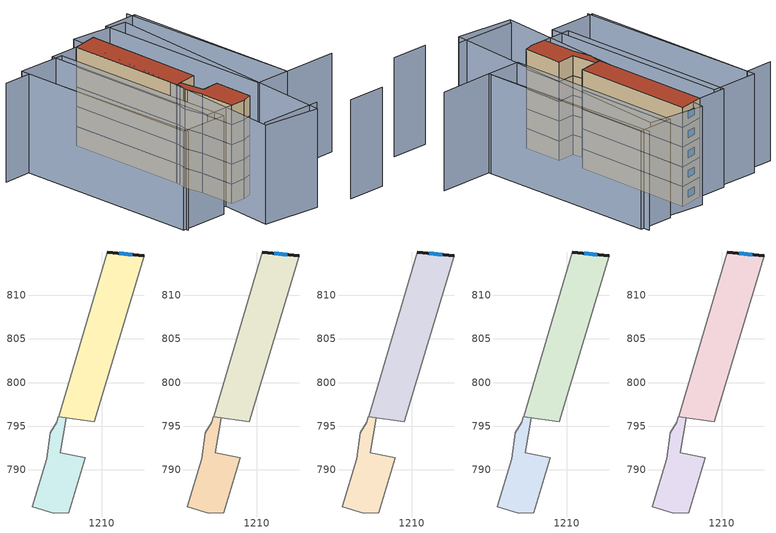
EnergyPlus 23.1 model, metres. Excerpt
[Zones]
a4b6a6e952dec92b_F0_dwelling_0
 floor ground (EU_floor_Construction): 1214.86,814.52 1209.13,795.54 1205.06,796.09 1210.64,814.95 z0
 wall outside (EU_wall_Construction): 1214.86,814.52 1210.64,814.95 z0:3
 wall adiabatic (EU_wall_Construction): 1210.64,814.95 1205.06,796.09 1209.13,795.54 1214.86,814.52 z0:3
 window (EU_Window_Construction): 1213.49,814.66 1212.01,814.81 z0.98:2.02
a4b6a6e952dec92b_F0_dwelling_1
 floor ground (EU_floor_Construction): 1205.96,795.97 1205.26,791.95 1208.15,791.37 1206.24,785.11 1204.54,785.07 1202.07,785.77 1203.69,791.29 1204.1,794.26 1204.88,795.46 1205.06,796.09 z0
 wall adiabatic (EU_wall_Construction): 1205.96,795.97 1205.06,796.09 1204.88,795.46 1204.1,794.26 1203.69,791.29 1202.07,785.77 1204.54,785.07 1206.24,785.11 1208.15,791.37 1205.26,791.95 1205.96,795.96 z0:3
a4b6a6e952dec92b_F1_dwelling_0
 floor to a4b6a6e952dec92b_F0_dwelling_0 (EU_floor_Construction): 1214.86,814.52 1209.13,795.54 1205.06,796.09 1210.64,814.95 z3
 wall outside (EU_wall_Construction): 1214.86,814.52 1210.64,814.95 z3:6
 wall adiabatic (EU_wall_Construction): 1210.64,814.95 1205.06,796.09 1209.13,795.54 1214.86,814.52 z3:6
 window (EU_Window_Construction): 1213.49,814.66 1212.01,814.81 z3.98:5.02
a4b6a6e952dec92b_F1_dwelling_1
 floor to a4b6a6e952dec92b_F0_dwelling_1 (EU_floor_Construction): 1205.96,795.97 1205.26,791.95 1208.15,791.37 1206.24,785.11 1204.54,785.07 1202.07,785.77 1203.69,791.29 1204.1,794.26 1204.88,795.46 1205.06,796.09 z3
 wall adiabatic (EU_wall_Construction): 1205.96,795.97 1205.06,796.09 1204.88,795.46 1204.1,794.26 1203.69,791.29 1202.07,785.77 1204.54,785.07 1206.24,785.11 1208.15,791.37 1205.26,791.95 1205.96,795.96 z3:6
a4b6a6e952dec92b_F2_dwelling_0
 floor to a4b6a6e952dec92b_F1_dwelling_0 (EU_floor_Construction): 1214.86,814.52 1209.13,795.54 1205.06,796.09 1210.64,814.95 z6
 wall outside (EU_wall_Construction): 1214.86,814.52 1210.64,814.95 z6:9
 wall adiabatic (EU_wall_Construction): 1210.64,814.95 1205.06,796.09 1209.13,795.54 1214.86,814.52 z6:9
 window (EU_Window_Construction): 1213.49,814.66 1212.01,814.81 z6.98:8.02
a4b6a6e952dec92b_F2_dwelling_1
 floor to a4b6a6e952dec92b_F1_dwelling_1 (EU_floor_Construction): 1205.96,795.97 1205.26,791.95 1208.15,791.37 1206.24,785.11 1204.54,785.07 1202.07,785.77 1203.69,791.29 1204.1,794.26 1204.88,795.46 1205.06,796.09 z6
 wall adiabatic (EU_wall_Construction): 1205.96,795.97 1205.06,796.09 1204.88,795.46 1204.1,794.26 1203.69,791.29 1202.07,785.77 1204.54,785.07 1206.24,785.11 1208.15,791.37 1205.26,791.95 1205.96,795.96 z6:9
a4b6a6e952dec92b_F3_dwelling_0
 floor to a4b6a6e952dec92b_F2_dwelling_0 (EU_floor_Construction): 1214.86,814.52 1209.13,795.54 1205.06,796.09 1210.64,814.95 z9
 wall outside (EU_wall_Construction): 1214.86,814.52 1210.64,814.95 z9:12
 wall adiabatic (EU_wall_Construction): 1210.64,814.95 1205.06,796.09 1209.13,795.54 1214.86,814.52 z9:12
 window (EU_Window_Construction): 1213.49,814.66 1212.01,814.81 z9.98:11.02
a4b6a6e952dec92b_F3_dwelling_1
 floor to a4b6a6e952dec92b_F2_dwelling_1 (EU_floor_Construction): 1205.96,795.97 1205.26,791.95 1208.15,791.37 1206.24,785.11 1204.54,785.07 1202.07,785.77 1203.69,791.29 1204.1,794.26 1204.88,795.46 1205.06,796.09 z9
 wall adiabatic (EU_wall_Construction): 1205.96,795.97 1205.06,796.09 1204.88,795.46 1204.1,794.26 1203.69,791.29 1202.07,785.77 1204.54,785.07 1206.24,785.11 1208.15,791.37 1205.26,791.95 1205.96,795.96 z9:12
a4b6a6e952dec92b_F4_dwelling_0
 floor to a4b6a6e952dec92b_F3_dwelling_0 (EU_floor_Construction): 1214.86,814.52 1209.13,795.54 1205.06,796.09 1210.64,814.95 z12
 wall outside (EU_wall_Construction): 1214.86,814.52 1210.64,814.95 z12:15
 wall adiabatic (EU_wall_Construction): 1210.64,814.95 1205.06,796.09 1209.13,795.54 1214.86,814.52 z12:15
 window (EU_Window_Construction): 1213.49,814.66 1212.01,814.81 z12.98:14.02
 roof outside (EU_roof_Construction): 1209.13,795.54 1214.86,814.52 1210.64,814.95 1205.06,796.09 z15
a4b6a6e952dec92b_F4_dwelling_1
 floor to a4b6a6e952dec92b_F3_dwelling_1 (EU_floor_Construction): 1205.96,795.97 1205.26,791.95 1208.15,791.37 1206.24,785.11 1204.54,785.07 1202.07,785.77 1203.69,791.29 1204.1,794.26 1204.88,795.46 1205.06,796.09 z12
 wall adiabatic (EU_wall_Construction): 1205.96,795.97 1205.06,796.09 1204.88,795.46 1204.1,794.26 1203.69,791.29 1202.07,785.77 1204.54,785.07 1206.24,785.11 1208.15,791.37 1205.26,791.95 1205.96,795.96 z12:15
 roof outside (EU_roof_Construction): 1206.24,785.11 1208.15,791.37 1205.26,791.95 1205.96,795.96 1205.06,796.09 1204.88,795.46 1204.1,794.26 1203.69,791.29 1202.07,785.77 1204.54,785.07 z15
shading: 1211.53,771.92 1217.61,770.13 / 1198.59,778.7 1208.54,775.69 / 1225.44,782.23 1216.59,784.64 / 1216.59,784.64 1224.68,814.39 / 1194.29,817.48 1198.82,816.24 / 1198.82,816.24 1190.74,786.7 / 1221.77,813.11 1206.51,774.58 / 1206.51,774.58 1197.73,778.05 / 1197.73,778.05 1213,816.58 / 1213,816.58 1221.77,813.11 / 1224.97,813.22 1216.57,784.61 / 1216.57,784.61 1210.96,786.25 / 1210.96,786.25 1219.36,814.87 / 1219.36,814.87 1224.97,813.22 / 1210.64,814.95 1202.06,785.74 / 1202.06,785.74 1197.42,787.1 / 1197.42,787.1 1206,816.31 / 1206,816.31 1210.64,814.95 / 1190.41,787.22 1199.2,817.54 / 1199.2,817.54 1206.96,815.29 / 1206.96,815.29 1198.17,784.96 / 1198.17,784.96 1190.41,787.22 z0:15
[Building]
EU S2 Campaign: North Axis=0; Terrain=City; Solar Distribution=FullExterior
[Site:Location]
Bologna: Latitude=44.5; Longitude=11.25; Time Zone=1; Elevation=37
[SizingPeriod:WeatherFileDays]
AnnualSizingPeriod: Begin Month=1; Begin Day of Month=1; End Month=12; End Day of Month=31; Day of Week for Start Day=Monday; Use Weather File Daylight Saving Period=No; Use Weather File Rain and Snow Indicators=No
[MATERIAL]
EU_InternalMass_Material: Roughness=MediumRough; Thickness=0.1; Conductivity=1; Density=1800; Specific Heat=900; Thermal Absorptance=0.9; Solar Absorptance=0.7; Visible Absorptance=0.7
[MATERIAL:NOMASS] Roughness=MediumRough; Thermal Absorptance=0.9; Solar Absorptance=0.7; Visible Absorptance=0.7
Name | Thermal Resistance
EU_wall_NoMass | 0.905828
EU_roof_NoMass | 0.37593
EU_floor_NoMass | 0.67114
[WINDOWMATERIAL:SIMPLEGLAZINGSYSTEM]
EU_Window_SimpleGlazing: UFactor=4.52486; Solar Heat Gain Coefficient=0.85; Visible Transmittance=0.85
[CONSTRUCTION]
EU_wall_Construction: EU_wall_NoMass
EU_roof_Construction: EU_roof_NoMass
EU_floor_Construction: EU_floor_NoMass
EU_Window_Construction: EU_Window_SimpleGlazing
EU_InternalMass_Construction: EU_InternalMass_Material
[ZONE] Type=1; Multiplier=1; Ceiling Height=autocalculate; Floor Area=autocalculate; Part of Total Floor Area=Yes
Name | Volume
a4b6a6e952dec92b_F0_dwelling_0; a4b6a6e952dec92b_F1_dwelling_0; a4b6a6e952dec92b_F2_dwelling_0; a4b6a6e952dec92b_F3_dwelling_0; a4b6a6e952dec92b_F4_dwelling_0 | 243.516
a4b6a6e952dec92b_F0_dwelling_1 | 102.141
a4b6a6e952dec92b_F1_dwelling_1; a4b6a6e952dec92b_F2_dwelling_1; a4b6a6e952dec92b_F3_dwelling_1; a4b6a6e952dec92b_F4_dwelling_1 | 102.142
[INTERNALMASS] Construction=EU_InternalMass_Construction
Name | Zone or ZoneList | Surface Area
a4b6a6e952dec92b_F0_dwelling_0_EU_InternalMass | a4b6a6e952dec92b_F0_dwelling_0 | 81.1733
a4b6a6e952dec92b_F0_dwelling_1_EU_InternalMass | a4b6a6e952dec92b_F0_dwelling_1 | 34.0496
a4b6a6e952dec92b_F1_dwelling_0_EU_InternalMass | a4b6a6e952dec92b_F1_dwelling_0 | 81.1733
a4b6a6e952dec92b_F1_dwelling_1_EU_InternalMass | a4b6a6e952dec92b_F1_dwelling_1 | 34.0496
a4b6a6e952dec92b_F2_dwelling_0_EU_InternalMass | a4b6a6e952dec92b_F2_dwelling_0 | 81.1733
a4b6a6e952dec92b_F2_dwelling_1_EU_InternalMass | a4b6a6e952dec92b_F2_dwelling_1 | 34.0496
a4b6a6e952dec92b_F3_dwelling_0_EU_InternalMass | a4b6a6e952dec92b_F3_dwelling_0 | 81.1733
a4b6a6e952dec92b_F3_dwelling_1_EU_InternalMass | a4b6a6e952dec92b_F3_dwelling_1 | 34.0496
a4b6a6e952dec92b_F4_dwelling_0_EU_InternalMass | a4b6a6e952dec92b_F4_dwelling_0 | 81.1733
a4b6a6e952dec92b_F4_dwelling_1_EU_InternalMass | a4b6a6e952dec92b_F4_dwelling_1 | 34.0496
[OTHEREQUIPMENT] Fuel Type=Electricity; Design Level Calculation Method=Watts/Area; Power per Zone Floor Area=1; Fraction Latent=0; Fraction Radiant=0; Fraction Lost=0; Carbon Dioxide Generation Rate=0; EndUse Subcategory=EU_Step8_InternalGains
Name | Zone or ZoneList or Space or SpaceList | Schedule
EU_Step8_InternalGain_a4b6a6e952dec92b_F0_dwelling_0_f000 | a4b6a6e952dec92b_F0_dwelling_0 | EU_Step8_GainSchedule_a4b6a6e952dec92b_F0_dwelling_0_f000
EU_Step8_InternalGain_a4b6a6e952dec92b_F0_dwelling_1_f000 | a4b6a6e952dec92b_F0_dwelling_1 | EU_Step8_GainSchedule_a4b6a6e952dec92b_F0_dwelling_1_f000
EU_Step8_InternalGain_a4b6a6e952dec92b_F1_dwelling_0_f000 | a4b6a6e952dec92b_F1_dwelling_0 | EU_Step8_GainSchedule_a4b6a6e952dec92b_F1_dwelling_0_f000
EU_Step8_InternalGain_a4b6a6e952dec92b_F1_dwelling_1_f000 | a4b6a6e952dec92b_F1_dwelling_1 | EU_Step8_GainSchedule_a4b6a6e952dec92b_F1_dwelling_1_f000
EU_Step8_InternalGain_a4b6a6e952dec92b_F2_dwelling_0_f000 | a4b6a6e952dec92b_F2_dwelling_0 | EU_Step8_GainSchedule_a4b6a6e952dec92b_F2_dwelling_0_f000
EU_Step8_InternalGain_a4b6a6e952dec92b_F2_dwelling_1_f000 | a4b6a6e952dec92b_F2_dwelling_1 | EU_Step8_GainSchedule_a4b6a6e952dec92b_F2_dwelling_1_f000
EU_Step8_InternalGain_a4b6a6e952dec92b_F3_dwelling_0_f000 | a4b6a6e952dec92b_F3_dwelling_0 | EU_Step8_GainSchedule_a4b6a6e952dec92b_F3_dwelling_0_f000
EU_Step8_InternalGain_a4b6a6e952dec92b_F3_dwelling_1_f000 | a4b6a6e952dec92b_F3_dwelling_1 | EU_Step8_GainSchedule_a4b6a6e952dec92b_F3_dwelling_1_f000
EU_Step8_InternalGain_a4b6a6e952dec92b_F4_dwelling_0_f000 | a4b6a6e952dec92b_F4_dwelling_0 | EU_Step8_GainSchedule_a4b6a6e952dec92b_F4_dwelling_0_f000
EU_Step8_InternalGain_a4b6a6e952dec92b_F4_dwelling_1_f000 | a4b6a6e952dec92b_F4_dwelling_1 | EU_Step8_GainSchedule_a4b6a6e952dec92b_F4_dwelling_1_f000
[ZONEVENTILATION:DESIGNFLOWRATE] Schedule=EU_AlwaysOn; Design Flow Rate Calculation Method=AirChanges/Hour; Air Changes per Hour=0.73129; Ventilation Type=Natural; Fan Pressure Rise=0; Fan Total Efficiency=1; Constant Term Coefficient=1; Temperature Term Coefficient=0; Velocity Term Coefficient=0; Velocity Squared Term Coefficient=0; Minimum Indoor Temperature=-100; Maximum Indoor Temperature=100; Delta Temperature=-100; Minimum Outdoor Temperature=-100; Maximum Outdoor Temperature=100; Maximum Wind Speed=40
Name | Zone or ZoneList or Space or SpaceList
EU_ConstantAir_a4b6a6e952dec92b_F0_dwelling_0 | a4b6a6e952dec92b_F0_dwelling_0
EU_ConstantAir_a4b6a6e952dec92b_F0_dwelling_1 | a4b6a6e952dec92b_F0_dwelling_1
EU_ConstantAir_a4b6a6e952dec92b_F1_dwelling_0 | a4b6a6e952dec92b_F1_dwelling_0
EU_ConstantAir_a4b6a6e952dec92b_F1_dwelling_1 | a4b6a6e952dec92b_F1_dwelling_1
EU_ConstantAir_a4b6a6e952dec92b_F2_dwelling_0 | a4b6a6e952dec92b_F2_dwelling_0
EU_ConstantAir_a4b6a6e952dec92b_F2_dwelling_1 | a4b6a6e952dec92b_F2_dwelling_1
EU_ConstantAir_a4b6a6e952dec92b_F3_dwelling_0 | a4b6a6e952dec92b_F3_dwelling_0
EU_ConstantAir_a4b6a6e952dec92b_F3_dwelling_1 | a4b6a6e952dec92b_F3_dwelling_1
EU_ConstantAir_a4b6a6e952dec92b_F4_dwelling_0 | a4b6a6e952dec92b_F4_dwelling_0
EU_ConstantAir_a4b6a6e952dec92b_F4_dwelling_1 | a4b6a6e952dec92b_F4_dwelling_1
[HVACTEMPLATE:THERMOSTAT] Constant Heating Setpoint=20; Constant Cooling Setpoint=50
EU_HeatOnly_a4b6a6e952dec92b_F0_dwelling_0; EU_HeatOnly_a4b6a6e952dec92b_F0_dwelling_1; EU_HeatOnly_a4b6a6e952dec92b_F1_dwelling_0; EU_HeatOnly_a4b6a6e952dec92b_F1_dwelling_1; EU_HeatOnly_a4b6a6e952dec92b_F2_dwelling_0; EU_HeatOnly_a4b6a6e952dec92b_F2_dwelling_1; EU_HeatOnly_a4b6a6e952dec92b_F3_dwelling_0; EU_HeatOnly_a4b6a6e952dec92b_F3_dwelling_1; EU_HeatOnly_a4b6a6e952dec92b_F4_dwelling_0; EU_HeatOnly_a4b6a6e952dec92b_F4_dwelling_1
[HVACTEMPLATE:ZONE:IDEALLOADSAIRSYSTEM] System Availability Schedule=EU_AlwaysOn; Maximum Heating Supply Air Temperature=50; Minimum Cooling Supply Air Temperature=13; Maximum Heating Supply Air Humidity Ratio=0.0156; Minimum Cooling Supply Air Humidity Ratio=0.0077; Heating Limit=NoLimit; Cooling Limit=NoLimit; Heating Availability Schedule=EU_AlwaysOn; Cooling Availability Schedule=EU_CoolingOff; Dehumidification Control Type=ConstantSensibleHeatRatio; Cooling Sensible Heat Ratio=0.7; Dehumidification Setpoint=60; Humidification Control Type=None; Humidification Setpoint=30; Outdoor Air Method=None; Outdoor Air Flow Rate per Person=0.00944; Outdoor Air Flow Rate per Zone Floor Area=0; Outdoor Air Flow Rate per Zone=0; Demand Controlled Ventilation Type=None; Outdoor Air Economizer Type=NoEconomizer; Heat Recovery Type=None; Sensible Heat Recovery Effectiveness=0.7; Latent Heat Recovery Effectiveness=0.65
Name | Template Thermostat
a4b6a6e952dec92b_F0_dwelling_0 | EU_HeatOnly_a4b6a6e952dec92b_F0_dwelling_0
a4b6a6e952dec92b_F0_dwelling_1 | EU_HeatOnly_a4b6a6e952dec92b_F0_dwelling_1
a4b6a6e952dec92b_F1_dwelling_0 | EU_HeatOnly_a4b6a6e952dec92b_F1_dwelling_0
a4b6a6e952dec92b_F1_dwelling_1 | EU_HeatOnly_a4b6a6e952dec92b_F1_dwelling_1
a4b6a6e952dec92b_F2_dwelling_0 | EU_HeatOnly_a4b6a6e952dec92b_F2_dwelling_0
a4b6a6e952dec92b_F2_dwelling_1 | EU_HeatOnly_a4b6a6e952dec92b_F2_dwelling_1
a4b6a6e952dec92b_F3_dwelling_0 | EU_HeatOnly_a4b6a6e952dec92b_F3_dwelling_0
a4b6a6e952dec92b_F3_dwelling_1 | EU_HeatOnly_a4b6a6e952dec92b_F3_dwelling_1
a4b6a6e952dec92b_F4_dwelling_0 | EU_HeatOnly_a4b6a6e952dec92b_F4_dwelling_0
a4b6a6e952dec92b_F4_dwelling_1 | EU_HeatOnly_a4b6a6e952dec92b_F4_dwelling_1
[SIZING:ZONE] Zone Cooling Design Supply Air Temperature Input Method=SupplyAirTemperature; Zone Cooling Design Supply Air Temperature=13; Zone Heating Design Supply Air Temperature Input Method=SupplyAirTemperature; Zone Heating Design Supply Air Temperature=50; Zone Cooling Design Supply Air Humidity Ratio=0.008; Zone Heating Design Supply Air Humidity Ratio=0.008; Cooling Design Air Flow Method=DesignDay; Cooling Design Air Flow Rate=0; Cooling Minimum Air Flow per Zone Floor Area=0.000762; Cooling Minimum Air Flow=0; Cooling Minimum Air Flow Fraction=0.2; Heating Design Air Flow Method=DesignDay; Heating Design Air Flow Rate=0; Heating Maximum Air Flow per Zone Floor Area=0.002032; Heating Maximum Air Flow=0.141576; Heating Maximum Air Flow Fraction=0.3; Account for Dedicated Outdoor Air System=No; Dedicated Outdoor Air System Control Strategy=NeutralSupplyAir; Dedicated Outdoor Air Low Setpoint Temperature for Design=autosize; Dedicated Outdoor Air High Setpoint Temperature for Design=autosize; Zone Load Sizing Method=Sensible Load Only No Latent Load; Zone Latent Cooling Design Supply Air Humidity Ratio Input Method=HumidityRatioDifference; Zone Cooling Design Supply Air Humidity Ratio Difference=0.005; Zone Latent Heating Design Supply Air Humidity Ratio Input Method=HumidityRatioDifference; Zone Humidification Design Supply Air Humidity Ratio Difference=0.005
a4b6a6e952dec92b_F0_dwelling_0; a4b6a6e952dec92b_F0_dwelling_1; a4b6a6e952dec92b_F1_dwelling_0; a4b6a6e952dec92b_F1_dwelling_1; a4b6a6e952dec92b_F2_dwelling_0; a4b6a6e952dec92b_F2_dwelling_1; a4b6a6e952dec92b_F3_dwelling_0; a4b6a6e952dec92b_F3_dwelling_1; a4b6a6e952dec92b_F4_dwelling_0; a4b6a6e952dec92b_F4_dwelling_1
[SCHEDULE:CONSTANT]
Name | Hourly Value
EU_AlwaysOn | 1
EU_CoolingOff | 0
[SCHEDULE:FILE] Column Number=1; Rows to Skip at Top=0; Number of Hours of Data=8760; Column Separator=Comma; Interpolate to Timestep=No; Minutes per Item=60; Adjust Schedule for Daylight Savings=Yes
Name | File
EU_Step8_GainSchedule_a4b6a6e952dec92b_F0_dwelling_0_f000 | ../../schedules/a4b6a6e952dec92b/a4b6a6e952dec92b_F0_dwelling_0_f000_gain.csv
EU_Step8_GainSchedule_a4b6a6e952dec92b_F0_dwelling_1_f000 | ../../schedules/a4b6a6e952dec92b/a4b6a6e952dec92b_F0_dwelling_1_f000_gain.csv
EU_Step8_GainSchedule_a4b6a6e952dec92b_F1_dwelling_0_f000 | ../../schedules/a4b6a6e952dec92b/a4b6a6e952dec92b_F1_dwelling_0_f000_gain.csv
EU_Step8_GainSchedule_a4b6a6e952dec92b_F1_dwelling_1_f000 | ../../schedules/a4b6a6e952dec92b/a4b6a6e952dec92b_F1_dwelling_1_f000_gain.csv
EU_Step8_GainSchedule_a4b6a6e952dec92b_F2_dwelling_0_f000 | ../../schedules/a4b6a6e952dec92b/a4b6a6e952dec92b_F2_dwelling_0_f000_gain.csv
EU_Step8_GainSchedule_a4b6a6e952dec92b_F2_dwelling_1_f000 | ../../schedules/a4b6a6e952dec92b/a4b6a6e952dec92b_F2_dwelling_1_f000_gain.csv
EU_Step8_GainSchedule_a4b6a6e952dec92b_F3_dwelling_0_f000 | ../../schedules/a4b6a6e952dec92b/a4b6a6e952dec92b_F3_dwelling_0_f000_gain.csv
EU_Step8_GainSchedule_a4b6a6e952dec92b_F3_dwelling_1_f000 | ../../schedules/a4b6a6e952dec92b/a4b6a6e952dec92b_F3_dwelling_1_f000_gain.csv
EU_Step8_GainSchedule_a4b6a6e952dec92b_F4_dwelling_0_f000 | ../../schedules/a4b6a6e952dec92b/a4b6a6e952dec92b_F4_dwelling_0_f000_gain.csv
EU_Step8_GainSchedule_a4b6a6e952dec92b_F4_dwelling_1_f000 | ../../schedules/a4b6a6e952dec92b/a4b6a6e952dec92b_F4_dwelling_1_f000_gain.csv
